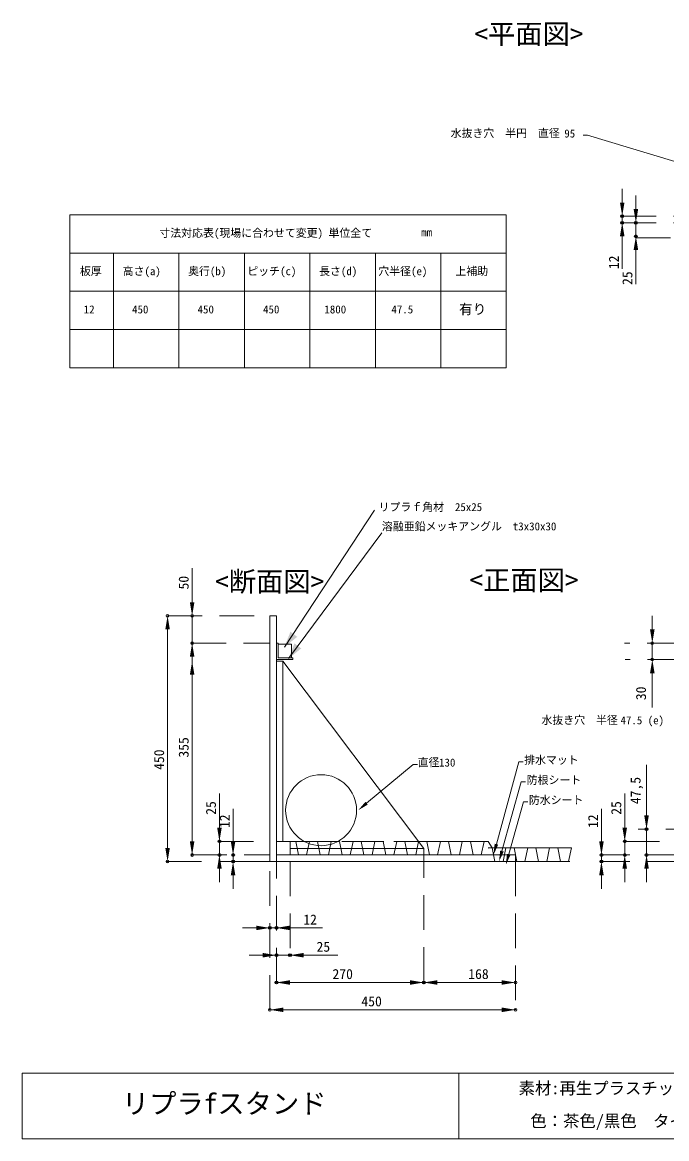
# Model space of a CAD drawing. Units: millimetres, scale not verified. Extents: x -1580 to 1821, y -918 to 1184.
# Drawn here: x -1580 to -399, y -918 to 1127 of the extents above; entities that cross this region are included whole.
import ezdxf
from ezdxf.enums import TextEntityAlignment as Align

# ---------------------------------------------------------------- set-up
doc = ezdxf.new("R2010")
doc.units = ezdxf.units.MM
doc.header["$LTSCALE"] = 10
doc.header["$PDMODE"] = 32
doc.header["$PDSIZE"] = 5
doc.linetypes.add('USER2', pattern=[9.525, 6.35, -3.175])
for name, color, linetype, lineweight in [('0-0', 7, 'Continuous', 18), ('0-2_外形線', 7, 'Continuous', 18), ('0-6_表枠線', 7, 'Continuous', 18), ('0-8_文字', 7, 'Continuous', 18), ('0-9_寸法線', 7, 'USER2', 18), ('0-A_絵図30', 7, 'Continuous', 18), ('0-B_絵図25', 7, 'Continuous', 18), ('0-D_裏絵図25', 7, 'USER2', 18), ('0-E_裏絵図18', 7, 'USER2', 18)]:
    doc.layers.add(name, color=color, linetype=linetype, lineweight=lineweight)
doc.layers.add('1-0__1-0__1-0__1-0__1-0__0-5_DEFPOINTS', color=7, linetype='Continuous')
doc.styles.add('ＭＳ ゴシック', font='')
doc.styles.get('ＭＳ ゴシック').set_extended_font_data('MS Gothic')

# ---------------------------------------------------------------- blocks, each defined once
blk = doc.blocks.new('_D9')
at = {"layer": '0-2_外形線'}
for p, q in [((1544.34, 1129.5), (1544.34, 1130.12)), ((1569.34, 1128.87), (1789.34, 1128.87)), ((1814.34, 1129.5), (1814.34, 1130.12))]:
    blk.add_line(p, q, dxfattribs=at)
for points in [[(1569.34, 1133.04), (1569.34, 1124.71), (1544.34, 1128.87)], [(1789.34, 1133.04), (1789.34, 1124.71), (1814.34, 1128.87)]]:
    blk.add_solid(points, dxfattribs=at)
at = {"layer": '1-0__1-0__1-0__1-0__1-0__0-5_DEFPOINTS'}
for p in [(1544.34, 1128.87), (1814.34, 1128.87)]:
    blk.add_point(p, dxfattribs=at)
at = {"layer": '0-2_外形線', "style": 'ＭＳ ゴシック'}
blk.add_text('270', height=18.33, dxfattribs=at).set_placement((1647.19, 1129.76), align=Align.BOTTOM_LEFT)
blk = doc.blocks.new('_D11')
at = {"layer": '0-2_外形線'}
for p, q in [((1519.34, 1178.87), (1494.34, 1178.87)), ((1544.34, 1179.5), (1544.34, 1180.12)), ((1544.34, 1178.87), (1569.34, 1178.87)), ((1569.34, 1179.5), (1569.34, 1180.12)), ((1594.34, 1178.87), (1657.01, 1178.87))]:
    blk.add_line(p, q, dxfattribs=at)
for points in [[(1519.34, 1183.04), (1519.34, 1174.71), (1544.34, 1178.87)], [(1594.34, 1183.04), (1594.34, 1174.71), (1569.34, 1178.87)]]:
    blk.add_solid(points, dxfattribs=at)
at = {"layer": '1-0__1-0__1-0__1-0__1-0__0-5_DEFPOINTS'}
for p in [(1544.34, 1178.87), (1569.34, 1178.87)]:
    blk.add_point(p, dxfattribs=at)
at = {"layer": '0-2_外形線', "style": 'ＭＳ ゴシック'}
blk.add_text('25', height=18.33, dxfattribs=at).set_placement((1617.94, 1179.76), align=Align.BOTTOM_LEFT)
blk = doc.blocks.new('_D12')
at = {"layer": '0-2_外形線'}
for p, q in [((1507.34, 1228.87), (1482.34, 1228.87)), ((1532.34, 1229.5), (1532.34, 1230.12)), ((1532.34, 1228.87), (1544.34, 1228.87)), ((1544.34, 1229.5), (1544.34, 1230.12)), ((1569.34, 1228.87), (1628.79, 1228.87))]:
    blk.add_line(p, q, dxfattribs=at)
for points in [[(1507.34, 1233.04), (1507.34, 1224.71), (1532.34, 1228.87)], [(1569.34, 1233.04), (1569.34, 1224.71), (1544.34, 1228.87)]]:
    blk.add_solid(points, dxfattribs=at)
at = {"layer": '1-0__1-0__1-0__1-0__1-0__0-5_DEFPOINTS'}
for p in [(1532.34, 1228.87), (1544.34, 1228.87)]:
    blk.add_point(p, dxfattribs=at)
at = {"layer": '0-2_外形線', "style": 'ＭＳ ゴシック'}
blk.add_text('12', height=18.33, dxfattribs=at).set_placement((1593.71, 1229.55), align=Align.BOTTOM_LEFT)
blk = doc.blocks.new('_D16')
at = {"layer": '0-2_外形線'}
for p, q in [((2139.98, 1387.42), (2139.98, 1446.87)), ((2139.36, 1362.42), (2138.73, 1362.42)), ((2139.36, 1350.42), (2138.73, 1350.42)), ((2139.98, 1350.42), (2139.98, 1362.42)), ((2139.98, 1325.42), (2139.98, 1300.42))]:
    blk.add_line(p, q, dxfattribs=at)
for points in [[(2135.82, 1387.42), (2144.15, 1387.42), (2139.98, 1362.42)], [(2135.82, 1325.42), (2144.15, 1325.42), (2139.98, 1350.42)]]:
    blk.add_solid(points, dxfattribs=at)
at = {"layer": '1-0__1-0__1-0__1-0__1-0__0-5_DEFPOINTS'}
for p in [(2139.98, 1362.42), (2139.98, 1350.42)]:
    blk.add_point(p, dxfattribs=at)
at = {"layer": '0-2_外形線', "style": 'ＭＳ ゴシック'}
blk.add_text('12', height=18.33, rotation=90, dxfattribs=at).set_placement((2139.31, 1411.79), align=Align.BOTTOM_LEFT)
blk = doc.blocks.new('_D17')
at = {"layer": '0-2_外形線'}
for p, q in [((2182.61, 1412.42), (2182.61, 1475.1)), ((2181.99, 1387.42), (2181.36, 1387.42)), ((2182.61, 1362.42), (2182.61, 1387.42)), ((2181.99, 1362.42), (2181.36, 1362.42)), ((2182.61, 1337.42), (2182.61, 1312.42))]:
    blk.add_line(p, q, dxfattribs=at)
for points in [[(2178.45, 1412.42), (2186.78, 1412.42), (2182.61, 1387.42)], [(2178.45, 1337.42), (2186.78, 1337.42), (2182.61, 1362.42)]]:
    blk.add_solid(points, dxfattribs=at)
at = {"layer": '1-0__1-0__1-0__1-0__1-0__0-5_DEFPOINTS'}
for p in [(2182.61, 1387.42), (2182.61, 1362.42)]:
    blk.add_point(p, dxfattribs=at)
at = {"layer": '0-2_外形線', "style": 'ＭＳ ゴシック'}
blk.add_text('25', height=18.33, rotation=90, dxfattribs=at).set_placement((2181.72, 1436.02), align=Align.BOTTOM_LEFT)
blk = doc.blocks.new('_D18')
at = {"layer": '0-2_外形線'}
for p, q in [((2222.61, 1434.92), (2222.61, 1527.3)), ((2221.99, 1409.92), (2221.36, 1409.92)), ((2222.61, 1362.42), (2222.61, 1409.92)), ((2221.99, 1362.42), (2221.36, 1362.42)), ((2222.61, 1337.42), (2222.61, 1312.42))]:
    blk.add_line(p, q, dxfattribs=at)
for points in [[(2218.45, 1434.92), (2226.78, 1434.92), (2222.61, 1409.92)], [(2218.45, 1337.42), (2226.78, 1337.42), (2222.61, 1362.42)]]:
    blk.add_solid(points, dxfattribs=at)
at = {"layer": '1-0__1-0__1-0__1-0__1-0__0-5_DEFPOINTS'}
for p in [(2222.61, 1409.92), (2222.61, 1362.42)]:
    blk.add_point(p, dxfattribs=at)
at = {"layer": '0-2_外形線', "style": 'ＭＳ ゴシック'}
blk.add_text('47,5', height=18.33, rotation=90, dxfattribs=at).set_placement((2217.13, 1455.52), align=Align.BOTTOM_LEFT)
blk = doc.blocks.new('_D19')
at = {"layer": '0-2_外形線'}
for p, q in [((1464.98, 1387.42), (1464.98, 1446.87)), ((1464.36, 1362.42), (1463.73, 1362.42)), ((1464.36, 1350.42), (1463.73, 1350.42)), ((1464.98, 1350.42), (1464.98, 1362.42)), ((1464.98, 1325.42), (1464.98, 1300.42))]:
    blk.add_line(p, q, dxfattribs=at)
for points in [[(1460.82, 1387.42), (1469.15, 1387.42), (1464.98, 1362.42)], [(1460.82, 1325.42), (1469.15, 1325.42), (1464.98, 1350.42)]]:
    blk.add_solid(points, dxfattribs=at)
at = {"layer": '1-0__1-0__1-0__1-0__1-0__0-5_DEFPOINTS'}
for p in [(1464.98, 1362.42), (1464.98, 1350.42)]:
    blk.add_point(p, dxfattribs=at)
at = {"layer": '0-2_外形線', "style": 'ＭＳ ゴシック'}
blk.add_text('12', height=18.33, rotation=90, dxfattribs=at).set_placement((1464.31, 1411.79), align=Align.BOTTOM_LEFT)
blk = doc.blocks.new('_D20')
at = {"layer": '0-2_外形線'}
for p, q in [((1439.98, 1412.42), (1439.98, 1475.1)), ((1439.36, 1387.42), (1438.73, 1387.42)), ((1439.98, 1362.42), (1439.98, 1387.42)), ((1439.36, 1362.42), (1438.73, 1362.42)), ((1439.98, 1337.42), (1439.98, 1312.42))]:
    blk.add_line(p, q, dxfattribs=at)
for points in [[(1435.82, 1412.42), (1444.15, 1412.42), (1439.98, 1387.42)], [(1435.82, 1337.42), (1444.15, 1337.42), (1439.98, 1362.42)]]:
    blk.add_solid(points, dxfattribs=at)
at = {"layer": '1-0__1-0__1-0__1-0__1-0__0-5_DEFPOINTS'}
for p in [(1439.98, 1387.42), (1439.98, 1362.42)]:
    blk.add_point(p, dxfattribs=at)
at = {"layer": '0-2_外形線', "style": 'ＭＳ ゴシック'}
blk.add_text('25', height=18.33, rotation=90, dxfattribs=at).set_placement((1439.09, 1436.02), align=Align.BOTTOM_LEFT)
blk = doc.blocks.new('_D25')
at = {"layer": '0-2_外形線'}
for p, q in [((2178.07, 2557.42), (2178.07, 2582.42)), ((2177.45, 2532.42), (2176.82, 2532.42)), ((2177.45, 2520.42), (2176.82, 2520.42)), ((2178.07, 2532.42), (2178.07, 2520.42)), ((2178.07, 2495.42), (2178.07, 2435.97))]:
    blk.add_line(p, q, dxfattribs=at)
for points in [[(2173.91, 2557.42), (2182.24, 2557.42), (2178.07, 2532.42)], [(2173.91, 2495.42), (2182.24, 2495.42), (2178.07, 2520.42)]]:
    blk.add_solid(points, dxfattribs=at)
at = {"layer": '1-0__1-0__1-0__1-0__1-0__0-5_DEFPOINTS'}
for p in [(2178.07, 2532.42), (2178.07, 2520.42)]:
    blk.add_point(p, dxfattribs=at)
at = {"layer": '0-2_外形線', "style": 'ＭＳ ゴシック'}
blk.add_text('12', height=18.33, rotation=90, dxfattribs=at).set_placement((2177.4, 2435.34), align=Align.BOTTOM_LEFT)
blk = doc.blocks.new('_D26')
at = {"layer": '0-2_外形線'}
for p, q in [((2203.07, 2545.42), (2203.07, 2570.42)), ((2202.45, 2520.42), (2201.82, 2520.42)), ((2203.07, 2520.42), (2203.07, 2495.42)), ((2202.45, 2495.42), (2201.82, 2495.42)), ((2203.07, 2470.42), (2203.07, 2407.74))]:
    blk.add_line(p, q, dxfattribs=at)
for points in [[(2198.91, 2545.42), (2207.24, 2545.42), (2203.07, 2520.42)], [(2198.91, 2470.42), (2207.24, 2470.42), (2203.07, 2495.42)]]:
    blk.add_solid(points, dxfattribs=at)
at = {"layer": '1-0__1-0__1-0__1-0__1-0__0-5_DEFPOINTS'}
for p in [(2203.07, 2520.42), (2203.07, 2495.42)]:
    blk.add_point(p, dxfattribs=at)
at = {"layer": '0-2_外形線', "style": 'ＭＳ ゴシック'}
blk.add_text('25', height=18.33, rotation=90, dxfattribs=at).set_placement((2202.18, 2406.34), align=Align.BOTTOM_LEFT)
blk = doc.blocks.new('_X81')
at = {"layer": '0-2_外形線'}
blk.add_lwpolyline([(1947.55, 1382.23), (1988.37, 1533.31), (1996.37, 1533.31)], dxfattribs=at)
blk.add_solid([(1950.77, 1381.36), (1942.34, 1362.92), (1944.34, 1383.1)], dxfattribs=at)
at = {"layer": '0-2_外形線', "style": 'ＭＳ ゴシック'}
blk.add_text('排水マット', height=14.66, dxfattribs=at).set_placement((1998.37, 1524.78), align=Align.BOTTOM_LEFT)
blk = doc.blocks.new('_X82')
at = {"layer": '0-2_外形線'}
blk.add_lwpolyline([(1957.69, 1369.69), (1992.95, 1496.69), (2000.95, 1496.69)], dxfattribs=at)
blk.add_solid([(1960.9, 1368.8), (1952.34, 1350.42), (1954.48, 1370.58)], dxfattribs=at)
at = {"layer": '0-2_外形線', "style": 'ＭＳ ゴシック'}
blk.add_text('防根シート', height=14.66, dxfattribs=at).set_placement((2002.95, 1488.06), align=Align.BOTTOM_LEFT)
blk = doc.blocks.new('_X83')
at = {"layer": '0-2_外形線'}
blk.add_lwpolyline([(1970.19, 1363.69), (1996.96, 1460.08), (2004.96, 1460.08)], dxfattribs=at)
blk.add_solid([(1973.4, 1362.8), (1964.84, 1344.42), (1966.98, 1364.58)], dxfattribs=at)
at = {"layer": '0-2_外形線', "style": 'ＭＳ ゴシック'}
blk.add_text('防水シート', height=14.66, dxfattribs=at).set_placement((2006.96, 1451.44), align=Align.BOTTOM_LEFT)

msp = doc.modelspace()

# ---------------------------------------------------------------- linework, layer by layer
at = {"layer": '0-0'}
for p, q in [((-934.56, 233.59), (-1099.49, -17.18)), ((-920.93, 192.06), (-1092.11, -38.38)), ((-1111.23, -12.07), (-1111.23, -37.07)), ((-1086.23, -12.07), (-1111.23, -12.07)), ((-1086.23, -37.07), (-1086.23, -12.07)), ((-1111.23, -37.07), (-1086.23, -37.07))]:
    msp.add_line(p, q, dxfattribs=at)
for points in [[(-1114.23, -10.07), (-1114.23, -40.07), (-1084.23, -40.07), (-1084.23, -37.07)], [(-1114.23, -10.07), (-1111.23, -10.07), (-1111.23, -37.07), (-1084.23, -37.07)]]:
    msp.add_lwpolyline(points, dxfattribs=at)
for points in [[(-1099.49, -17.18), (-1088.44, 10.72), (-1075.98, 1.46)], [(-1092.11, -38.38), (-1081.06, -10.49), (-1068.6, -19.75)]]:
    msp.add_solid(points, dxfattribs=at)
at = {"layer": '0-2_外形線'}
for p, q in [((-1268.58, 64.93), (-1268.58, 126.97)), ((-1268.58, -43.07), (-1268.58, 39.93)), ((-1126.23, -10.07), (-1126.23, 39.93)), ((-1114.23, 39.93), (-1126.23, 39.93)), ((-1114.23, -10.07), (-1114.23, 39.93)), ((-425.4, 14.93), (-425.4, 39.93)), ((-1313.58, -385.07), (-1313.58, 14.93)), ((-1269.21, -10.07), (-1269.83, -10.07)), ((-1269.21, -10.07), (-1269.83, -10.07)), ((-1126.23, -10.07), (-1126.23, -410.07)), ((-426.02, -10.07), (-426.65, -10.07)), ((-425.4, -10.07), (-425.4, -40.07)), ((-1268.58, -373.07), (-1268.58, -35.07)), ((-426.02, -40.07), (-426.65, -40.07)), ((-1102.23, -43.07), (-844.23, -386.07)), ((-1268.58, -68.07), (-1268.58, -93.07)), ((-425.4, -65.07), (-425.4, -127.75)), ((-853.73, -373.44), (-838.73, -373.07)), ((-844.23, -373.07), (-726.23, -373.07)), ((-726.23, -385.07), (-576.23, -385.07)), ((-1269.21, -398.07), (-1269.83, -398.07)), ((-1114.23, -398.07), (-1114.23, -410.07)), ((-844.23, -398.07), (-726.23, -398.07)), ((-1314.21, -410.07), (-1314.83, -410.07)), ((-1114.23, -410.07), (-726.23, -410.07)), ((-726.23, -410.07), (-576.23, -410.07)), ((-844.23, -631), (-844.23, -630.37)), ((-819.23, -631.62), (-701.23, -631.62)), ((-676.23, -631), (-676.23, -630.37)), ((-1126.23, -681), (-1126.23, -680.37)), ((-1101.23, -681.62), (-701.23, -681.62)), ((-676.23, -681), (-676.23, -680.37))]:
    msp.add_line(p, q, dxfattribs=at)
for points in [[(-70.38, 777.69), (-544.22, 920.29), (-552.22, 920.29)], [(-1126.23, -410.07), (-1114.23, -410.07), (-1114.23, -10.07)], [(-948.88, -303.25), (-863.82, -232.21), (-855.82, -232.21)], [(-726.23, -373.07), (-733.73, -373.07), (-738.73, -397.57), (-753.73, -397.57), (-758.73, -373.07), (-773.73, -373.07), (-778.73, -397.57), (-793.73, -397.57), (-798.73, -373.07), (-813.73, -373.07), (-818.73, -397.57), (-833.73, -397.57), (-838.73, -373.07), (-844.23, -373.07)], [(-726.23, -385.32), (-718.73, -385.07), (-713.73, -410.07), (-698.73, -410.07), (-693.73, -385.07), (-678.73, -385.07), (-673.73, -410.07), (-658.73, -410.07), (-653.73, -385.07), (-638.73, -385.07), (-633.73, -410.07), (-618.86, -410.07), (-613.73, -385.07), (-598.73, -385.07), (-593.73, -410.07), (-578.73, -410.07), (-573.73, -385.07)], [(-676.23, -410.07), (-676.23, -398.07), (-1114.23, -398.07)]]:
    msp.add_lwpolyline(points, dxfattribs=at)
for points in [[(-1114.23, -373.07), (-1102.23, -373.07), (-1102.23, -43.07), (-1114.23, -43.07)], [(-1114.23, -398.07), (-1089.23, -398.07), (-1089.23, -373.07), (-1114.23, -373.07)], [(-1089.23, -398.07), (-844.23, -398.07), (-844.23, -386.07), (-1089.23, -386.07)]]:
    msp.add_lwpolyline(points, close=True, dxfattribs=at)
msp.add_circle((-1032.23, -316.07), 65, dxfattribs=at)
for p in [(-1313.58, 39.93), (-1268.58, 39.93), (-1268.58, -10.07), (-425.4, -10.07), (-425.4, -40.07), (-1313.58, -410.07), (-1268.58, -398.07), (-844.23, -631.62), (-676.23, -631.62), (-1126.23, -681.62), (-676.23, -681.62)]:
    msp.add_point(p, dxfattribs=at)
for points in [[(-1272.75, 64.93), (-1264.42, 64.93), (-1268.58, 39.93)], [(-1317.75, 14.93), (-1309.42, 14.93), (-1313.58, 39.93)], [(-429.57, 14.93), (-421.23, 14.93), (-425.4, -10.07)], [(-1272.75, -35.07), (-1264.42, -35.07), (-1268.58, -10.07)], [(-429.57, -65.07), (-421.23, -65.07), (-425.4, -40.07)], [(-1272.75, -68.07), (-1264.42, -68.07), (-1268.58, -43.07)], [(-946.75, -305.81), (-964.23, -316.07), (-951.02, -300.7)], [(-1317.75, -385.07), (-1309.42, -385.07), (-1313.58, -410.07)], [(-1272.75, -373.07), (-1264.42, -373.07), (-1268.58, -398.07)], [(-819.23, -627.45), (-819.23, -635.79), (-844.23, -631.62)], [(-701.23, -627.45), (-701.23, -635.79), (-676.23, -631.62)], [(-1101.23, -677.45), (-1101.23, -685.79), (-1126.23, -681.62)], [(-701.23, -677.45), (-701.23, -685.79), (-676.23, -681.62)]]:
    msp.add_solid(points, dxfattribs=at)
at = {"layer": '0-6_表枠線'}
msp.add_line((-779.75, -797.62), (70.25, -797.62), dxfattribs=at)
for points in [[(-1492.88, 774.41), (-692.88, 774.41), (-692.88, 494.41), (-1492.88, 494.41)], [(-1492.88, 774.41), (-692.88, 774.41), (-692.88, 704.41), (-1492.88, 704.41)], [(-1492.88, 704.41), (-1412.88, 704.41), (-1412.88, 494.41), (-1492.88, 494.41)], [(-1492.88, 704.41), (-692.88, 704.41), (-692.88, 634.41), (-1492.88, 634.41)], [(-1412.88, 704.41), (-1292.88, 704.41), (-1292.88, 494.41), (-1412.88, 494.41)], [(-1292.88, 704.41), (-1172.88, 704.41), (-1172.88, 494.41), (-1292.88, 494.41)], [(-1172.88, 704.41), (-1052.88, 704.41), (-1052.88, 494.41), (-1172.88, 494.41)], [(-1052.88, 704.41), (-932.88, 704.41), (-932.88, 494.41), (-1052.88, 494.41)], [(-932.88, 704.41), (-812.88, 704.41), (-812.88, 494.41), (-932.88, 494.41)], [(-1412.88, 634.41), (-692.88, 634.41), (-692.88, 564.41), (-1412.88, 564.41)], [(-1579.75, -797.62), (-779.75, -797.62), (-779.75, -917.62), (-1579.75, -917.62)]]:
    msp.add_lwpolyline(points, close=True, dxfattribs=at)
msp.add_lwpolyline([(70.25, -797.62), (70.25, -917.62), (-779.75, -917.62), (-779.75, -797.62)], dxfattribs=at)
at = {"layer": '0-8_文字'}
msp.add_line((-1412.88, 564.41), (-1492.88, 564.41), dxfattribs=at)
at = {"layer": '0-9_寸法線'}
for p, q in [((-481.74, 771.93), (-276.23, 771.93)), ((-481.74, 759.93), (-276.23, 759.93)), ((-455.49, 732.49), (-276.23, 732.49)), ((-1313.58, 39.93), (-1126.23, 39.93)), ((-1269.83, -10.07), (-1126.23, -10.07)), ((-276.23, -10.07), (-476.23, -10.07)), ((-275.4, -40.07), (-475.4, -40.07)), ((-51.23, -350.57), (-451.23, -350.57)), ((-475.96, -373.07), (-276.23, -373.07)), ((-1268.58, -398.07), (-1126.23, -398.07)), ((-844.23, -630.68), (-844.23, -398.07)), ((-276.23, -398.07), (-519.83, -398.07)), ((-1314.83, -410.07), (-1126.23, -410.07)), ((-1126.23, -681.62), (-1126.23, -410.07)), ((-1114.23, -631.62), (-1114.23, -410.07)), ((-1089.23, -410.07), (-1089.23, -581.62)), ((-676.23, -410.07), (-676.23, -681.62)), ((-276.23, -410.07), (-518.58, -410.07))]:
    msp.add_line(p, q, dxfattribs=at)
msp.add_lwpolyline([(-1219.83, -373.07), (-1126.23, -373.07), (-1126.23, -251.43)], dxfattribs=at)
at = {"layer": '0-A_絵図30'}
msp.add_line((-1193.58, -410.07), (-576.23, -410.07), dxfattribs=at)
at = {"layer": '0-B_絵図25'}
msp.add_line((-853.73, -373.07), (-726.23, -373.07), dxfattribs=at)
msp.add_lwpolyline([(-726.23, -373.07), (-718.73, -385.07), (-573.73, -385.07)], dxfattribs=at)
at = {"layer": '0-D_裏絵図25'}
msp.add_line((-1076.23, -373.07), (-854.01, -373.07), dxfattribs=at)
at = {"layer": '0-E_裏絵図18'}
for p, q in [((-1089.23, -373.07), (-844.23, -373.07)), ((-1089.23, -398.07), (-844.23, -398.07))]:
    msp.add_line(p, q, dxfattribs=at)
msp.add_lwpolyline([(-853.73, -373.44), (-858.73, -397.57), (-873.73, -397.57), (-878.73, -373.07), (-893.73, -373.07), (-898.73, -397.57), (-913.73, -397.57), (-918.73, -373.07), (-933.73, -373.07), (-938.73, -397.57), (-953.73, -397.57), (-958.73, -373.07), (-973.73, -373.07), (-978.73, -397.57), (-993.73, -397.57), (-998.73, -373.07), (-1013.73, -373.07), (-1018.73, -397.57), (-1033.73, -397.57), (-1038.73, -373.07), (-1053.73, -373.07), (-1058.73, -397.57), (-1073.73, -397.57), (-1078.73, -373.07), (-1089.23, -373.07)], dxfattribs=at)

# ---------------------------------------------------------------- block references
at = {"layer": '0-2_外形線'}
for name in ['_D25', '_D26', '_X81', '_D18', '_X82', '_D20', '_D17', '_X83', '_D19', '_D16', '_D12', '_D11', '_D9']:
    msp.add_blockref(name, (-2658.57, -1760.49), dxfattribs=at)

# ---------------------------------------------------------------- texts
at = {"layer": '0-0', "style": 'ＭＳ ゴシック'}
for s, p in [('リプラｆ角材\u300025x25', (-926.97, 227.41)), ('溶融亜鉛メッキアングル\u3000t3x30x30', (-920.93, 192.06))]:
    msp.add_text(s, height=14.66, dxfattribs=at).set_placement(p, align=Align.BOTTOM_LEFT)
at = {"layer": '0-2_外形線', "style": 'ＭＳ ゴシック'}
for s, height, p in [('水抜き穴\u3000半円\u3000直径', 14.66, (-794.88, 912.05)), ('95', 14.66, (-586.6, 911.59)), ('水抜き穴\u3000半径', 14.66, (-628.58, -162.69)), ('47.5 (e)', 14.66, (-483.63, -163.12)), ('直径', 14.66, (-855.37, -240.04)), ('130', 14.66, (-816.11, -240.54)), ('168', 18.33, (-762.61, -630.73)), ('450', 18.33, (-958.38, -680.73))]:
    msp.add_text(s, height=height, dxfattribs=at).set_placement(p, align=Align.BOTTOM_LEFT)
for s, p in [('50', (-1269.48, 88.21)), ('30', (-431.48, -114.48)), ('355', (-1269.48, -219.72)), ('450', (-1314.47, -242.22))]:
    msp.add_text(s, height=18.33, rotation=90, dxfattribs=at).set_placement(p, align=Align.BOTTOM_LEFT)
at = {"layer": '0-8_文字', "style": 'ＭＳ ゴシック'}
for s, height, p in [('<平面図>', 36.66, (-751.44, 1076.26)), ('寸法対応表(現場に合わせて変更) 単位全て', 14.66, (-1328.6, 729.41)), ('mm', 14.66, (-848.95, 730.62)), ('板厚', 14.66, (-1474.21, 659.41)), ('高さ(a)', 14.66, (-1395.93, 659.41)), ('奥行(b)', 14.66, (-1275.93, 659.41)), ('ピッチ(c)', 14.66, (-1167.45, 659.41)), ('長さ(d)', 14.66, (-1035.93, 659.41)), ('穴半径(e)', 14.66, (-927.45, 659.41)), ('上補助', 14.66, (-786.21, 659.41)), ('有り', 18.33, (-779.55, 586.91)), ('12', 14.66, (-1467.17, 589.41)), ('450', 14.66, (-1378.6, 589.41)), ('450', 14.66, (-1258.6, 589.41)), ('450', 14.66, (-1138.6, 589.41)), ('1800', 14.66, (-1026.21, 589.41)), ('47.5', 14.66, (-903.36, 589.41)), ('<断面図>', 36.66, (-1226.44, 73.38)), ('<正面図>', 36.66, (-760.39, 75.91)), ('素材:再生プラスチック材 (PPメイン)', 21.99, (-670.45, -842.84)), ('リプラfスタンド', 36.66, (-1397.37, -882.62)), ('色：茶色/黒色\u3000タイプ：補強タイプ', 21.99, (-648.88, -902.84))]:
    msp.add_text(s, height=height, dxfattribs=at).set_placement(p, align=Align.BOTTOM_LEFT)

doc.saveas('drawing.dxf')
